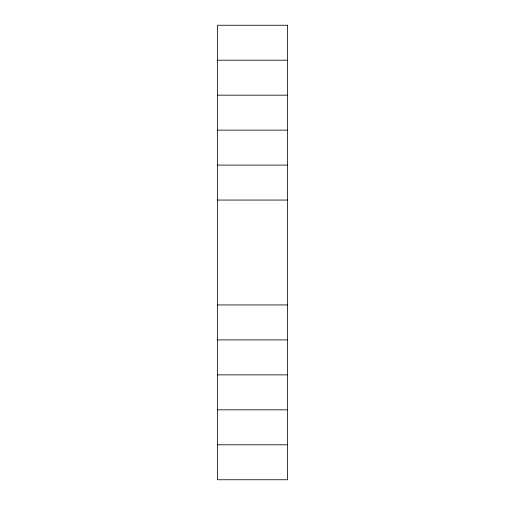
<?xml version="1.0" encoding="UTF-8"?>
<svg xmlns="http://www.w3.org/2000/svg" width="505" height="505" viewBox="0 0 505 505"><rect width="100%" height="100%" fill="white"/><g stroke="black" fill="none" stroke-linecap="round" stroke-linejoin="round"><path stroke-width="0.76" d="M217.541 60.209L287.459 60.209M217.541 95.174L287.459 95.174M217.541 130.132L287.459 130.132M217.541 165.097L287.459 165.097M217.541 200.056L287.459 200.056M217.541 304.944L287.459 304.944M217.541 339.903L287.459 339.903M217.541 374.868L287.459 374.868M217.541 409.826L287.459 409.826M217.541 444.791L287.459 444.791M287.459 25.25L217.541 25.25L217.541 479.75L287.459 479.75L287.459 25.25"/></g></svg>
